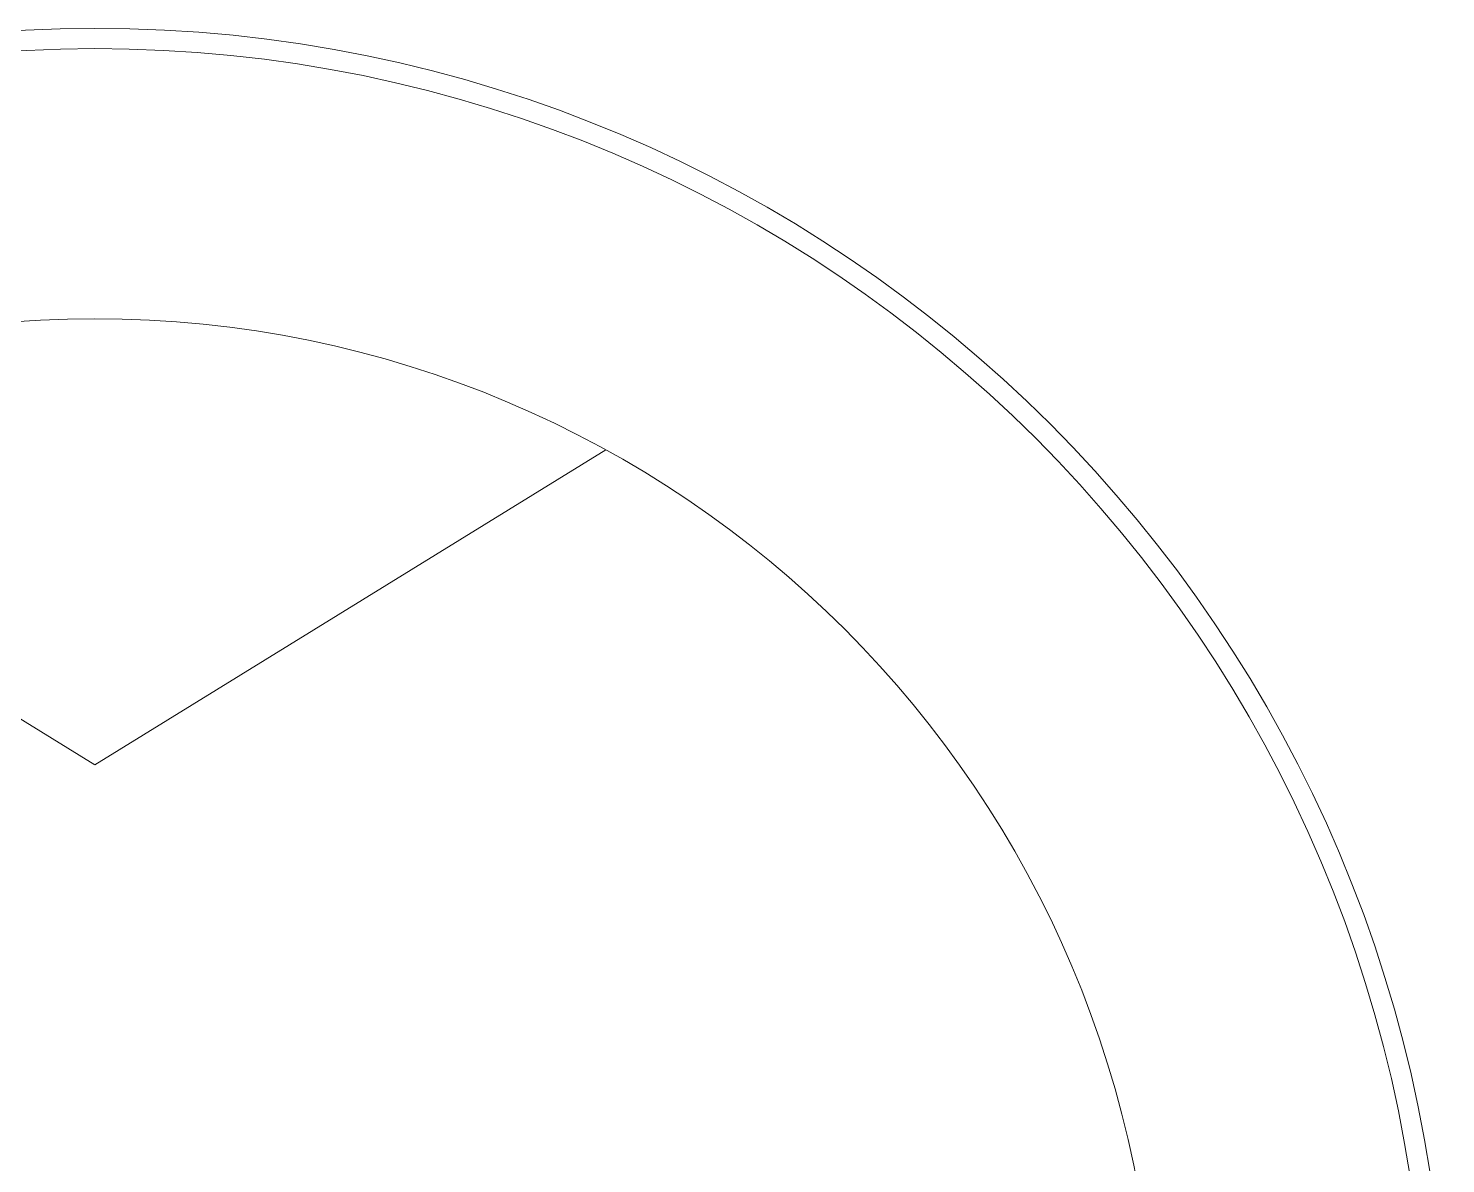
# Model space of a CAD drawing. Header units: millimetres. Extents: x 1182829 to 1183704, y -71582 to -71209.
# Drawn here: x 1182846.51 to 1182848.084, y -71525.02 to -71523.76 of the extents above; entities that cross this region are included whole.
import ezdxf

# ---------------------------------------------------------------- set-up
doc = ezdxf.new("R2010")
doc.units = ezdxf.units.MM
doc.layers.get('0').update_dxf_attribs({"lineweight": 9})

msp = doc.modelspace()

# ---------------------------------------------------------------- linework, layer by layer
for points in [[(1182846.017, -71524.2277), (1182846.5842, -71524.5774)], [(1182847.1514, -71524.2277), (1182846.5842, -71524.5774)]]:
    msp.add_lwpolyline(points)
for radius in [1.5, 1.4775, 1.1775]:
    msp.add_circle((1182846.5842, -71525.2596), radius)

doc.saveas('drawing.dxf')
